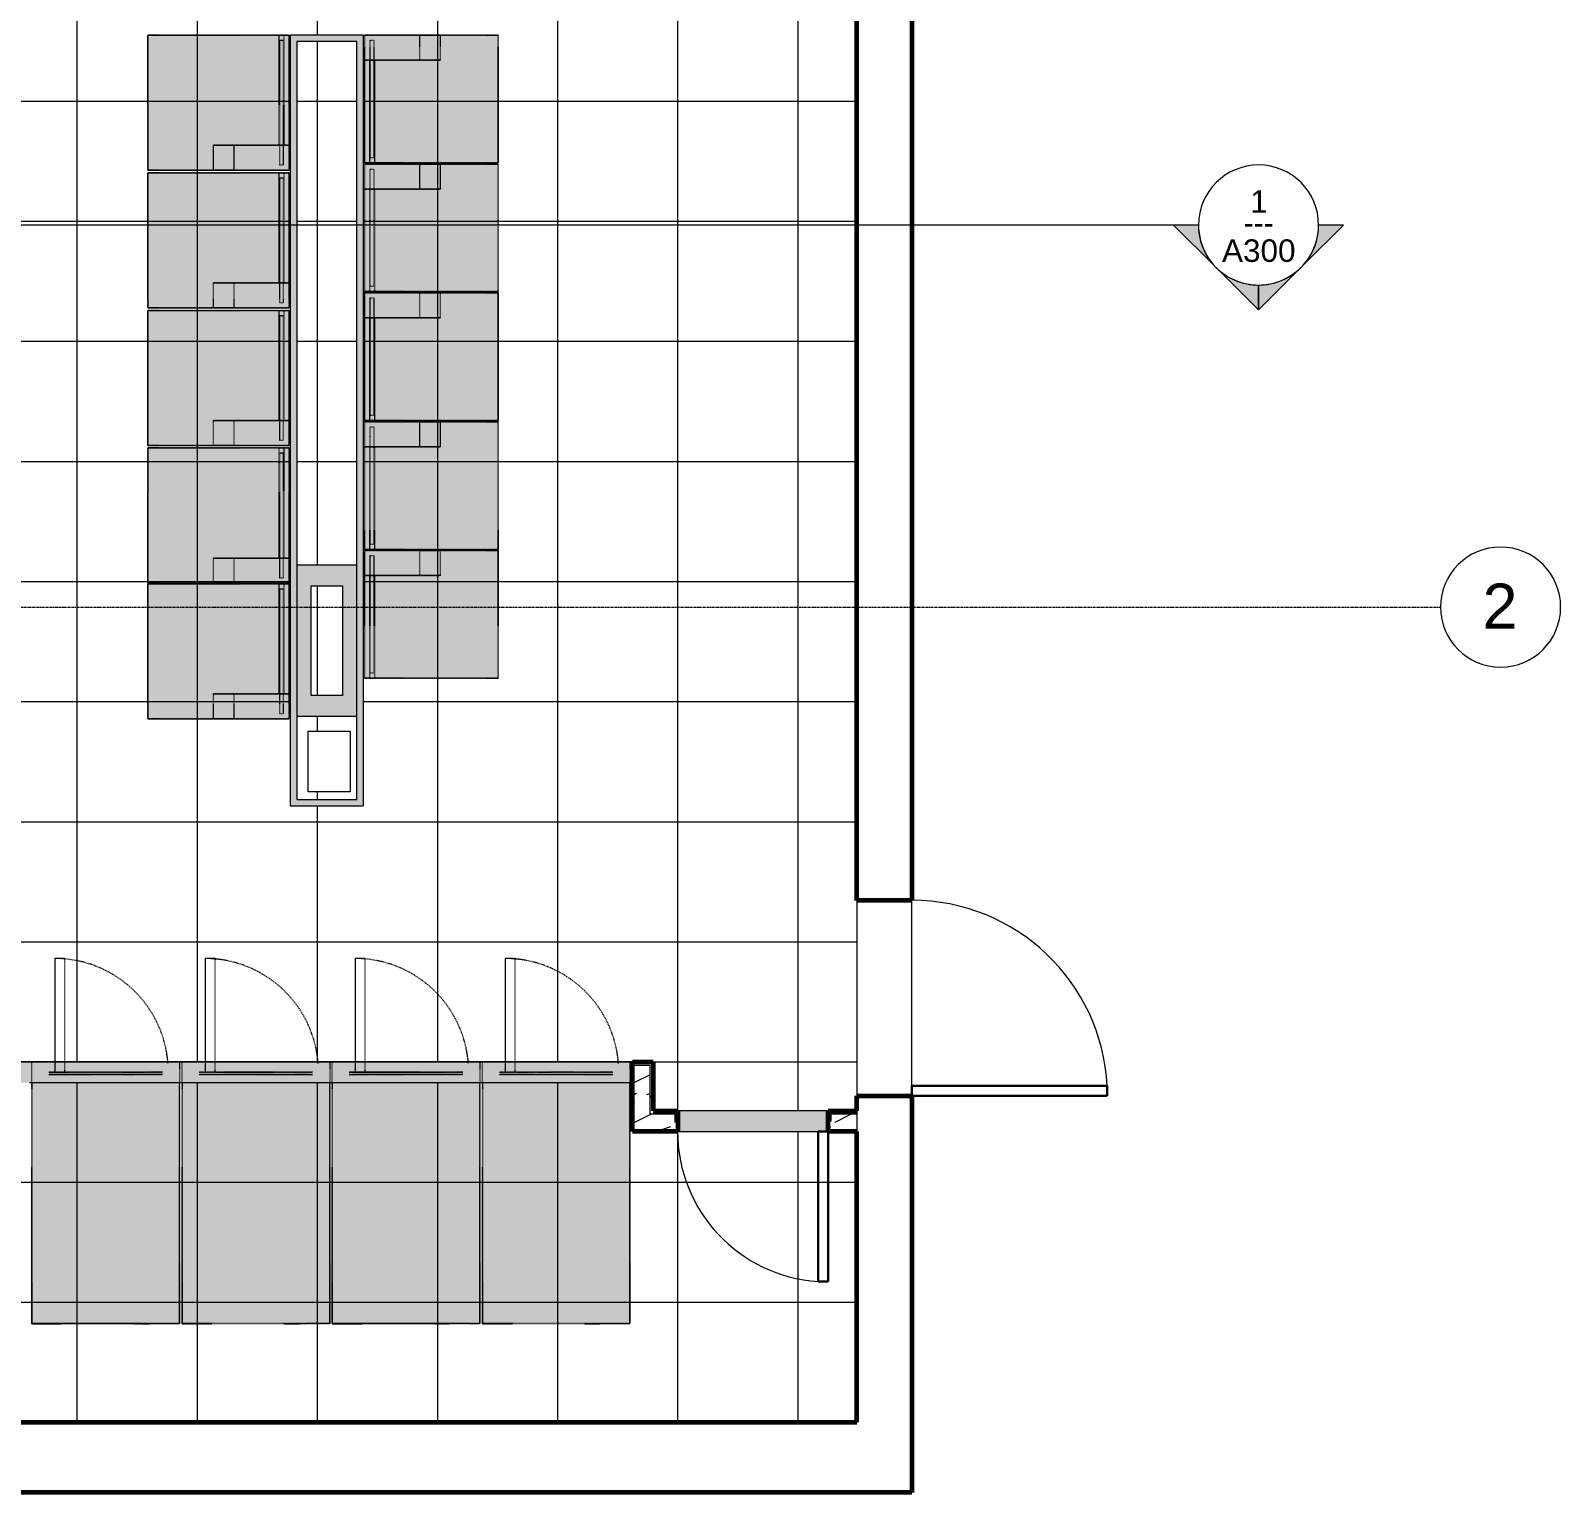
# Model space of a CAD drawing. Header units: inches. Extents: x 12491 to 13453, y 1814 to 2543.
# Drawn here: x 13146.5 to 13452.7, y 1943.5 to 2235.6 of the extents above; entities that cross this region are included whole.
import ezdxf

# ---------------------------------------------------------------- set-up
doc = ezdxf.new("R2010")
doc.units = ezdxf.units.IN
doc.header["$MEASUREMENT"] = 0
doc.linetypes.add('Dash 1_16_', pattern=[0.125, 0.0625, -0.0625])
doc.linetypes.add('Grid Line 1_2_', pattern=[0.875, 0.5, -0.125, 0.125, -0.125])
for name, color, linetype, lineweight in [('A-CLNG-PATT', 13, 'Continuous', 18), ('A-DOOR', 31, 'Continuous', 18), ('A-DOOR-1', 31, 'Continuous', 9), ('A-DOOR-2', 31, 'Continuous', 30), ('A-WALL', 113, 'Continuous', 18), ('A-WALL-1', 113, 'Continuous', 60), ('A-WALL-PATT-1', 111, 'Continuous', 9), ('G-ANNO-SYMB', 111, 'Continuous', 9), ('I-WALL', 2, 'Continuous', 18), ('I-WALL-1', 2, 'Continuous', 60), ('M-EQPM-1', 251, 'Dash 1_16_', 18), ('S-BEAM', 12, 'Continuous', 9), ('S-GRID-1', 1, 'Grid Line 1_2_', 9), ('S-GRID-IDEN', 1, 'Continuous', 9)]:
    doc.layers.add(name, color=color, linetype=linetype, lineweight=lineweight)
doc.layers.add('M-EQPM-2', color=8, linetype='Dash 1_16_', lineweight=18, transparency=1)
doc.layers.add('M-EQPM-3', color=10, linetype='Dash 1_16_', lineweight=18, transparency=1)
doc.styles.add('Arial', font='arial.ttf', dxfattribs={"height": 4.5})
doc.styles.add('Arial_1', font='arial.ttf', dxfattribs={"height": 9})
doc.styles.add('Century Gothic', font='ufonts.com_century-gothic.ttf', dxfattribs={"height": 4.5})
pattern_1 = [(216.87, (3.199, 7.997), (23.98977143, 15.99364286), [3.998, -35.986]), (206.565, (7.997, 5.598), (-7.9970807, -7.9966192), [8.941, -8.941]), (198.435, (7.997, 1.599), (-15.9938446, -7.99709826), [5.058, -20.23])]

# ---------------------------------------------------------------- blocks, each defined once
blk = doc.blocks.new('Single-Flush1 - Existing 39_ x 83_-865413-REFLECTED CEILING PLAN - 1ST FLOOR')
at = {"layer": 'A-DOOR-1'}
blk.add_arc((19.5, 5.5), 39.07, 92.9345, 180, dxfattribs=at)
at = {"layer": 'A-DOOR-2'}
for p, q in [((17.5, 5.5), (17.5, 44.52)), ((19.5, 44.52), (17.5, 44.52)), ((19.5, 5.5), (19.5, 44.52)), ((19.5, 5.5), (17.5, 5.5))]:
    blk.add_line(p, q, dxfattribs=at)
blk = doc.blocks.new('_Front Washer - MAT12-877467-REFLECTED CEILING PLAN - 1ST FLOOR')
at = {"layer": 'M-EQPM-3'}
for points in [[(-8.39, 24.75), (12.11, 24.75), (12.11, 11.55), (17.11, 11.55), (17.11, 26.75), (-8.39, 26.75)], [(-8.39, 0), (17.11, 0), (17.11, 26.75), (-8.39, 26.75), (-8.39, 17.74)]]:
    blk.add_hatch(color=256, dxfattribs=at).paths.add_polyline_path(points, flags=0)
at = {"layer": 'M-EQPM-1'}
for p, q in [((-8.39, 26.75), (17.11, 26.75)), ((-8.39, 24.75), (-8.39, 26.75)), ((-8.39, 25.66), (-8.39, 26.75)), ((-8.39, 26.75), (12.11, 26.75)), ((17.11, 26.75), (-8.39, 26.75)), ((-8.39, 26.75), (-8.39, 0)), ((-8.39, 0), (-8.39, 26.75)), ((-8.39, 26.75), (17.11, 26.75)), ((-8.39, 24.75), (-8.39, 25.66)), ((-8.39, 25.66), (12.11, 25.66)), ((12.11, 24.75), (-8.39, 24.75)), ((-7.39, 24.84), (-7.39, 25.56)), ((-7.39, 25.56), (16.11, 25.56)), ((16.11, 24.84), (-7.39, 24.84)), ((12.11, 15.69), (12.11, 26.75)), ((12.11, 26.75), (12.11, 25.66)), ((17.11, 26.75), (12.11, 26.75)), ((12.11, 25.66), (12.11, 24.75)), ((12.11, 24.75), (12.11, 11.55)), ((16.11, 25.56), (16.11, 24.84)), ((17.11, 26.75), (17.11, 15.69)), ((17.11, 11.55), (17.11, 26.75)), ((17.11, 0), (17.11, 26.75)), ((17.11, 26.75), (17.11, 0)), ((12.11, 11.55), (12.11, 15.69)), ((12.11, 15.69), (17.11, 15.69)), ((17.11, 15.69), (17.11, 11.55)), ((12.11, 11.55), (17.11, 11.55)), ((-8.39, 0), (17.11, 0)), ((17.11, 0), (-8.39, 0))]:
    blk.add_line(p, q, dxfattribs=at)
blk = doc.blocks.new('_Front Washer - MAT12-V3-REFLECTED CEILING PLAN - 1ST FLOOR')
at = {"layer": 'M-EQPM-3'}
for points in [[(-8.39, 24.75), (12.11, 24.75), (12.11, 11.55), (17.11, 11.55), (17.11, 26.75), (-8.39, 26.75)], [(-8.39, 0), (17.11, 0), (17.11, 26.75), (-8.39, 26.75), (-8.39, 17.74)]]:
    blk.add_hatch(color=256, dxfattribs=at).paths.add_polyline_path(points, flags=0)
at = {"layer": 'M-EQPM-1'}
for p, q in [((-8.39, 26.75), (17.11, 26.75)), ((-8.39, 24.75), (-8.39, 26.75)), ((-8.39, 25.66), (-8.39, 26.75)), ((-8.39, 26.75), (12.11, 26.75)), ((17.11, 26.75), (-8.39, 26.75)), ((-8.39, 26.75), (-8.39, 0)), ((-8.39, 0), (-8.39, 26.75)), ((-8.39, 26.75), (17.11, 26.75)), ((-8.39, 24.75), (-8.39, 25.66)), ((-8.39, 25.66), (12.11, 25.66)), ((12.11, 24.75), (-8.39, 24.75)), ((-7.39, 24.84), (-7.39, 25.56)), ((-7.39, 25.56), (14.12, 25.56)), ((16.11, 24.84), (-7.39, 24.84)), ((12.11, 15.69), (12.11, 26.75)), ((12.11, 26.75), (12.11, 25.66)), ((17.11, 26.75), (12.11, 26.75)), ((12.11, 25.66), (12.11, 24.75)), ((12.11, 24.75), (12.11, 11.55)), ((14.13, 25.56), (16.11, 25.56)), ((16.11, 25.56), (16.11, 24.84)), ((17.11, 26.75), (17.11, 15.69)), ((17.11, 11.55), (17.11, 26.75)), ((17.11, 0), (17.11, 26.75)), ((17.11, 26.75), (17.11, 0)), ((12.11, 11.55), (12.11, 15.69)), ((12.11, 15.69), (17.11, 15.69)), ((17.11, 15.69), (17.11, 11.55)), ((12.11, 11.55), (17.11, 11.55)), ((-8.39, 0), (17.11, 0)), ((17.11, 0), (-8.39, 0))]:
    blk.add_line(p, q, dxfattribs=at)
blk = doc.blocks.new('_Stacked Dryer - D3-880943-REFLECTED CEILING PLAN - 1ST FLOOR')
at = {"layer": 'M-EQPM-2'}
for points in [[(-4.39, 52.31), (-4.39, 52.25), (-1.39, 52.25), (-1.39, 52.31)], [(13.11, 52.31), (13.11, 52.25), (19.11, 52.25), (19.11, 52.31)]]:
    blk.add_hatch(color=256, dxfattribs=at).paths.add_polyline_path(points, flags=0)
at = {"layer": 'M-EQPM-3'}
for points in [[(-10.39, 52.25), (-10.39, 0), (19.11, 0), (19.11, 52.25)], [(-6.73, 2.5), (-6.98, 2.5), (-6.98, 2), (15.7, 2), (15.7, 2.5), (-6, 2.5)]]:
    blk.add_hatch(color=256, dxfattribs=at).paths.add_polyline_path(points, flags=0)
at = {"layer": 'M-EQPM-1'}
for p, q in [((-4.39, 52.25), (-10.39, 52.25)), ((-10.39, 52.25), (-10.39, 4.13)), ((-10.39, 0), (-10.39, 52.25)), ((-10.39, 52.25), (19.11, 52.25)), ((-1.39, 52.31), (-4.39, 52.31)), ((-4.39, 52.31), (-1.39, 52.31)), ((-4.39, 52.31), (-4.39, 52.25)), ((-4.39, 52.31), (-4.39, 52.25)), ((-1.39, 52.25), (-4.39, 52.25)), ((-4.39, 52.25), (-1.39, 52.25)), ((-1.39, 52.25), (-4.39, 52.25)), ((-1.39, 52.25), (-1.39, 52.31)), ((-1.39, 52.31), (-1.39, 52.25)), ((13.11, 52.25), (-1.39, 52.25)), ((19.11, 52.31), (13.11, 52.31)), ((13.11, 52.31), (19.11, 52.31)), ((13.11, 52.31), (13.11, 52.25)), ((13.11, 52.31), (13.11, 52.25)), ((19.11, 52.25), (13.11, 52.25)), ((13.11, 52.25), (19.11, 52.25)), ((19.11, 52.25), (13.11, 52.25)), ((19.11, 52.25), (19.11, 52.31)), ((19.11, 52.31), (19.11, 52.25)), ((19.11, 4.13), (19.11, 52.25)), ((19.11, 52.25), (19.11, 0)), ((19.11, 0), (-10.39, 0)), ((18.99, 0), (-10.26, 0)), ((-7.26, 0), (15.99, 0)), ((-6.73, 2.5), (-6.98, 2.5)), ((-6.98, 2.5), (-1.31, 2.5)), ((7.86, 2), (-6.98, 2)), ((-6.98, 2), (-6.73, 2)), ((15.7, 2.5), (-6.73, 2.5)), ((-6.73, 2), (0.86, 2)), ((-4.94, 0), (-3.63, 0)), ((13.67, 0), (-4.94, 0)), ((9.41, 0), (-4.94, 0)), ((-3.63, 0), (5.42, 0)), ((-1.31, 2.5), (15.7, 2.5)), ((0.86, 2), (15.7, 2)), ((5.42, 0), (7.5, 0)), ((7.5, 0), (9.41, 0)), ((10.03, 2), (7.86, 2)), ((9.41, 0), (13.24, 0)), ((13.67, 0), (9.41, 0)), ((11.95, 2), (10.03, 2)), ((15.45, 2), (11.95, 2)), ((12.52, 2), (12.52, -20.68)), ((13.24, 0), (13.67, 0)), ((14.52, -20.68), (14.52, 2)), ((15.7, 2), (15.45, 2)), ((-10.39, 0), (19.11, 0)), ((-10.26, 0), (-7.26, 0)), ((-4.94, 0), (13.67, 0)), ((13.66, 0), (-4.94, 0)), ((-4.94, 0), (13.66, 0)), ((15.99, 0), (18.99, 0)), ((12.52, -20.68), (14.52, -20.68))]:
    blk.add_line(p, q, dxfattribs=at)
blk.add_arc((14.52, 2), 22.68, 184.3791, 270, dxfattribs=at)
blk = doc.blocks.new('_Stacked Dryer - D3-V4-REFLECTED CEILING PLAN - 1ST FLOOR')
at = {"layer": 'M-EQPM-2'}
for points in [[(-4.39, 52.31), (-4.39, 52.25), (-1.39, 52.25), (-1.39, 52.31)], [(13.11, 52.31), (13.11, 52.25), (19.11, 52.25), (19.11, 52.31)]]:
    blk.add_hatch(color=256, dxfattribs=at).paths.add_polyline_path(points, flags=0)
at = {"layer": 'M-EQPM-3'}
for points in [[(-10.39, 52.25), (-10.39, 0), (19.11, 0), (19.11, 52.25), (3.67, 52.25)], [(-6.98, 2.5), (-6.98, 2), (15.7, 2), (15.7, 2.5), (-6.73, 2.5)]]:
    blk.add_hatch(color=256, dxfattribs=at).paths.add_polyline_path(points, flags=0)
at = {"layer": 'M-EQPM-1'}
for p, q in [((-4.39, 52.25), (-10.39, 52.25)), ((-10.39, 52.25), (-10.39, 4.13)), ((-10.39, 0), (-10.39, 52.25)), ((-10.39, 52.25), (19.11, 52.25)), ((-1.39, 52.31), (-4.39, 52.31)), ((-4.39, 52.31), (-1.39, 52.31)), ((-4.39, 52.31), (-4.39, 52.25)), ((-4.39, 52.31), (-4.39, 52.25)), ((-1.39, 52.25), (-4.39, 52.25)), ((-4.39, 52.25), (-1.39, 52.25)), ((-1.39, 52.25), (-4.39, 52.25)), ((-1.39, 52.25), (-1.39, 52.31)), ((-1.39, 52.31), (-1.39, 52.25)), ((13.11, 52.25), (-1.39, 52.25)), ((19.11, 52.31), (13.11, 52.31)), ((13.11, 52.31), (19.11, 52.31)), ((13.11, 52.31), (13.11, 52.25)), ((13.11, 52.31), (13.11, 52.25)), ((19.11, 52.25), (13.11, 52.25)), ((13.11, 52.25), (19.11, 52.25)), ((19.11, 52.25), (13.11, 52.25)), ((19.11, 52.25), (19.11, 52.31)), ((19.11, 52.31), (19.11, 52.25)), ((19.11, 4.13), (19.11, 52.25)), ((19.11, 52.25), (19.11, 0)), ((19.11, 0), (-10.39, 0)), ((18.99, 0), (-10.26, 0)), ((-7.26, 0), (15.99, 0)), ((10.03, 2.5), (-6.98, 2.5)), ((-6.98, 2.5), (15.7, 2.5)), ((-3.23, 2), (-6.98, 2)), ((-6.98, 2), (-6, 2)), ((-6, 2), (5.55, 2)), ((-4.94, 0), (7.5, 0)), ((13.67, 0), (-4.94, 0)), ((0.86, 2), (-3.23, 2)), ((3.17, 2), (0.86, 2)), ((15.7, 2), (3.17, 2)), ((5.55, 2), (15.7, 2)), ((7.5, 0), (11.05, 0)), ((12.34, 0), (9.39, 0)), ((11.95, 2.5), (10.03, 2.5)), ((11.05, 0), (13.67, 0)), ((15.7, 2.5), (11.95, 2.5)), ((13.66, 0), (12.34, 0)), ((12.52, 2), (12.52, -20.68)), ((14.52, -20.68), (14.52, 2)), ((-10.39, 0), (19.11, 0)), ((-10.26, 0), (-7.26, 0)), ((-4.52, 0), (-4.94, 0)), ((-4.94, 0), (13.67, 0)), ((9.39, 0), (-4.94, 0)), ((-4.94, 0), (13.66, 0)), ((-2.33, 0), (-4.52, 0)), ((12.35, 0), (-2.33, 0)), ((13.67, 0), (12.35, 0)), ((15.99, 0), (18.99, 0)), ((12.52, -20.68), (14.52, -20.68))]:
    blk.add_line(p, q, dxfattribs=at)
blk.add_arc((14.52, 2), 22.68, 184.3791, 270, dxfattribs=at)
blk = doc.blocks.new('_Stacked Dryer - D3-V5-REFLECTED CEILING PLAN - 1ST FLOOR')
at = {"layer": 'M-EQPM-2'}
for points in [[(-4.39, 52.31), (-4.39, 52.25), (-1.39, 52.25), (-1.39, 52.31)], [(13.11, 52.31), (13.11, 52.25), (19.11, 52.25), (19.11, 52.31)]]:
    blk.add_hatch(color=256, dxfattribs=at).paths.add_polyline_path(points, flags=0)
at = {"layer": 'M-EQPM-3'}
for points in [[(-10.39, 52.25), (-10.39, 0), (19.11, 0), (19.11, 52.25)], [(-6.98, 2.5), (-6.98, 2), (15.7, 2), (15.7, 2.5), (-6.73, 2.5)]]:
    blk.add_hatch(color=256, dxfattribs=at).paths.add_polyline_path(points, flags=0)
at = {"layer": 'M-EQPM-1'}
for p, q in [((-4.39, 52.25), (-10.39, 52.25)), ((-10.39, 52.25), (-10.39, 4.13)), ((-10.39, 0), (-10.39, 52.25)), ((-10.39, 52.25), (19.11, 52.25)), ((-1.39, 52.31), (-4.39, 52.31)), ((-4.39, 52.31), (-1.39, 52.31)), ((-4.39, 52.31), (-4.39, 52.25)), ((-4.39, 52.31), (-4.39, 52.25)), ((-1.39, 52.25), (-4.39, 52.25)), ((-4.39, 52.25), (-1.39, 52.25)), ((-1.39, 52.25), (-4.39, 52.25)), ((-1.39, 52.25), (-1.39, 52.31)), ((-1.39, 52.31), (-1.39, 52.25)), ((13.11, 52.25), (-1.39, 52.25)), ((19.11, 52.31), (13.11, 52.31)), ((13.11, 52.31), (19.11, 52.31)), ((13.11, 52.31), (13.11, 52.25)), ((13.11, 52.31), (13.11, 52.25)), ((19.11, 52.25), (13.11, 52.25)), ((13.11, 52.25), (19.11, 52.25)), ((19.11, 52.25), (13.11, 52.25)), ((19.11, 52.25), (19.11, 52.31)), ((19.11, 52.31), (19.11, 52.25)), ((19.11, 4.13), (19.11, 52.25)), ((19.11, 52.25), (19.11, 0)), ((19.11, 0), (-10.39, 0)), ((18.99, 0), (-10.26, 0)), ((-7.26, 0), (15.99, 0)), ((-1.31, 2.5), (-6.98, 2.5)), ((-6.98, 2.5), (-6, 2.5)), ((0.86, 2), (-6.98, 2)), ((-6.98, 2), (0.86, 2)), ((-6, 2.5), (-3.23, 2.5)), ((13.67, 0), (-4.94, 0)), ((9.41, 0), (-4.94, 0)), ((-3.23, 2.5), (0.86, 2.5)), ((15.7, 2.5), (-1.31, 2.5)), ((0.86, 2.5), (15.7, 2.5)), ((11.95, 2), (0.86, 2)), ((0.86, 2), (15.7, 2)), ((11.05, 0), (9.41, 0)), ((15.7, 2), (11.95, 2)), ((12.35, 0), (13.67, 0)), ((12.52, 2), (12.52, -20.68)), ((14.52, -20.68), (14.52, 2)), ((-10.39, 0), (19.11, 0)), ((-10.26, 0), (-7.26, 0)), ((-4.94, 0), (12.35, 0)), ((-4.94, 0), (13.67, 0)), ((13.66, 0), (-4.94, 0)), ((-4.94, 0), (13.66, 0)), ((13.67, 0), (11.05, 0)), ((15.99, 0), (18.99, 0)), ((12.52, -20.68), (14.52, -20.68))]:
    blk.add_line(p, q, dxfattribs=at)
blk.add_arc((14.52, 2), 22.68, 184.3791, 270, dxfattribs=at)
blk = doc.blocks.new('_Stacked Dryer - D3-V6-REFLECTED CEILING PLAN - 1ST FLOOR')
at = {"layer": 'M-EQPM-2'}
for points in [[(-4.39, 52.31), (-4.39, 52.25), (-1.39, 52.25), (-1.39, 52.31), (-3.78, 52.31)], [(13.11, 52.31), (13.11, 52.25), (19.11, 52.25), (19.11, 52.31)]]:
    blk.add_hatch(color=256, dxfattribs=at).paths.add_polyline_path(points, flags=0)
at = {"layer": 'M-EQPM-3'}
for points in [[(-10.39, 52.25), (-10.39, 0), (19.11, 0), (19.11, 52.25), (-3.78, 52.25)], [(-6.73, 2.5), (-6.98, 2.5), (-6.98, 2), (15.7, 2), (15.7, 2.5), (-6, 2.5)]]:
    blk.add_hatch(color=256, dxfattribs=at).paths.add_polyline_path(points, flags=0)
at = {"layer": 'M-EQPM-1'}
for p, q in [((-4.39, 52.25), (-10.39, 52.25)), ((-10.39, 52.25), (-10.39, 4.13)), ((-10.39, 0), (-10.39, 52.25)), ((-10.39, 52.25), (19.11, 52.25)), ((-1.39, 52.31), (-4.39, 52.31)), ((-4.39, 52.31), (-1.39, 52.31)), ((-4.39, 52.31), (-4.39, 52.25)), ((-4.39, 52.31), (-4.39, 52.25)), ((-1.39, 52.25), (-4.39, 52.25)), ((-4.39, 52.25), (-1.39, 52.25)), ((-1.39, 52.25), (-4.39, 52.25)), ((-1.39, 52.25), (-1.39, 52.31)), ((-1.39, 52.31), (-1.39, 52.25)), ((13.11, 52.25), (-1.39, 52.25)), ((19.11, 52.31), (13.11, 52.31)), ((13.11, 52.31), (19.11, 52.31)), ((13.11, 52.31), (13.11, 52.25)), ((13.11, 52.31), (13.11, 52.25)), ((19.11, 52.25), (13.11, 52.25)), ((13.11, 52.25), (19.11, 52.25)), ((19.11, 52.25), (13.11, 52.25)), ((19.11, 52.25), (19.11, 52.31)), ((19.11, 52.31), (19.11, 52.25)), ((19.11, 4.13), (19.11, 52.25)), ((19.11, 52.25), (19.11, 0)), ((19.11, 0), (-10.39, 0)), ((18.99, 0), (-10.26, 0)), ((-7.26, 0), (15.99, 0)), ((-1.31, 2.5), (-6.98, 2.5)), ((-6.98, 2.5), (5.55, 2.5)), ((-3.23, 2), (-6.98, 2)), ((-6.98, 2), (-4.81, 2)), ((13.67, 0), (-4.94, 0)), ((-4.81, 2), (15.7, 2)), ((0.86, 2), (-3.23, 2)), ((0.86, 2.5), (-1.31, 2.5)), ((15.7, 2.5), (0.86, 2.5)), ((11.95, 2), (0.86, 2)), ((1.22, 0), (3.3, 0)), ((3.3, 0), (5.42, 0)), ((5.42, 0), (7.5, 0)), ((5.55, 2.5), (15.7, 2.5)), ((7.5, 0), (9.41, 0)), ((15.7, 2), (11.95, 2)), ((12.35, 0), (13.24, 0)), ((12.52, 2), (12.52, -20.68)), ((13.24, 0), (13.67, 0)), ((14.52, -20.68), (14.52, 2)), ((-10.39, 0), (19.11, 0)), ((-10.26, 0), (-7.26, 0)), ((-4.94, 0), (-2.33, 0)), ((13.67, 0), (-4.94, 0)), ((-4.94, 0), (13.67, 0)), ((5.42, 0), (-4.94, 0)), ((-4.94, 0), (13.66, 0)), ((-2.33, 0), (-0.69, 0)), ((-0.69, 0), (1.22, 0)), ((9.39, 0), (5.42, 0)), ((13.66, 0), (9.39, 0)), ((9.41, 0), (12.35, 0)), ((15.99, 0), (18.99, 0)), ((12.52, -20.68), (14.52, -20.68))]:
    blk.add_line(p, q, dxfattribs=at)
blk.add_arc((14.52, 2), 22.68, 184.3791, 270, dxfattribs=at)
blk = doc.blocks.new('_Front Washer - MAH20-877465-REFLECTED CEILING PLAN - 1ST FLOOR')
at = {"layer": 'M-EQPM-3'}
for points in [[(17.86, 28.25), (-9.14, 28.25), (-9.14, 26.25), (12.86, 26.25), (12.86, 13.05), (17.86, 13.05), (17.86, 25.99)], [(17.86, 28.25), (-9.14, 28.25), (-9.14, 0), (17.86, 0), (17.86, 25.99)]]:
    blk.add_hatch(color=256, dxfattribs=at).paths.add_polyline_path(points, flags=0)
at = {"layer": 'M-EQPM-1'}
for p, q in [((-9.14, 28.25), (17.86, 28.25)), ((-9.14, 26.25), (-9.14, 28.25)), ((-9.14, 27.16), (-9.14, 28.25)), ((-9.14, 28.25), (12.86, 28.25)), ((17.86, 28.25), (-9.14, 28.25)), ((-9.14, 28.25), (-9.14, 0)), ((-9.14, 0), (-9.14, 28.25)), ((-9.14, 28.25), (17.86, 28.25)), ((12.86, 17.19), (12.86, 28.25)), ((12.86, 28.25), (12.86, 27.16)), ((17.86, 28.25), (12.86, 28.25)), ((17.86, 28.25), (17.86, 17.19)), ((17.86, 13.05), (17.86, 28.25)), ((17.86, 0), (17.86, 28.25)), ((17.86, 28.25), (17.86, 0)), ((-9.14, 26.25), (-9.14, 27.16)), ((-9.14, 27.16), (12.86, 27.16)), ((12.86, 26.25), (-9.14, 26.25)), ((-8.14, 26.37), (-8.14, 27.03)), ((-8.14, 27.03), (16.86, 27.03)), ((16.86, 26.37), (-8.14, 26.37)), ((12.86, 27.16), (12.86, 26.25)), ((12.86, 26.25), (12.86, 13.05)), ((16.86, 27.03), (16.86, 26.37)), ((12.86, 13.05), (12.86, 17.19)), ((12.86, 17.19), (17.86, 17.19)), ((17.86, 17.19), (17.86, 13.05)), ((12.86, 13.05), (17.86, 13.05)), ((-9.14, 0), (17.86, 0)), ((17.86, 0), (-9.14, 0))]:
    blk.add_line(p, q, dxfattribs=at)
blk = doc.blocks.new('_Front Washer - MAH21-907727-REFLECTED CEILING PLAN - 1ST FLOOR')
at = {"layer": 'M-EQPM-3'}
for points in [[(12.86, 13.05), (17.86, 13.05), (17.86, 28.25), (-9.14, 28.25), (-9.14, 26.25), (12.86, 26.25), (12.86, 14.79)], [(17.86, 0), (17.86, 28.25), (-9.14, 28.25), (-9.14, 0), (11.9, 0)]]:
    blk.add_hatch(color=256, dxfattribs=at).paths.add_polyline_path(points, flags=0)
at = {"layer": 'M-EQPM-1'}
for p, q in [((-9.14, 28.25), (17.86, 28.25)), ((-9.14, 26.25), (-9.14, 28.25)), ((-9.14, 27.16), (-9.14, 28.25)), ((-9.14, 28.25), (12.86, 28.25)), ((17.86, 28.25), (-9.14, 28.25)), ((-9.14, 28.25), (-9.14, 0)), ((-9.14, 0), (-9.14, 28.25)), ((-9.14, 28.25), (17.86, 28.25)), ((12.86, 17.19), (12.86, 28.25)), ((12.86, 28.25), (12.86, 27.16)), ((17.86, 28.25), (12.86, 28.25)), ((17.86, 28.25), (17.86, 17.19)), ((17.86, 13.05), (17.86, 28.25)), ((17.86, 0), (17.86, 28.25)), ((17.86, 28.25), (17.86, 0)), ((-9.14, 26.25), (-9.14, 27.16)), ((-9.14, 27.16), (12.86, 27.16)), ((12.86, 26.25), (-9.14, 26.25)), ((-8.14, 26.37), (-8.14, 27.03)), ((-8.14, 27.03), (16.86, 27.03)), ((16.86, 26.37), (-8.14, 26.37)), ((12.86, 27.16), (12.86, 26.25)), ((12.86, 26.25), (12.86, 13.05)), ((16.86, 27.03), (16.86, 26.37)), ((12.86, 13.05), (12.86, 17.19)), ((12.86, 17.19), (17.86, 17.19)), ((17.86, 17.19), (17.86, 13.05)), ((12.86, 13.05), (17.86, 13.05)), ((-9.14, 0), (17.86, 0)), ((17.86, 0), (-9.14, 0))]:
    blk.add_line(p, q, dxfattribs=at)
blk = doc.blocks.new('Plumbing Bulkhead - EX_ BULKHEAD 3-944439-REFLECTED CEILING PLAN - 1ST FLOOR')
at = {"layer": 'S-BEAM'}
h = blk.add_hatch(color=256, dxfattribs=at)
h.paths.add_polyline_path([(0, 13.73), (0, 0), (154, 0), (154, 14.5), (0, 14.5)], flags=0)
h.paths.add_polyline_path([(1.25, 13.25), (152.75, 13.25), (152.75, 1.25), (1.25, 1.25), (1.25, 10.44)], flags=0)
for p, q in [((0, 14.5), (0, 0)), ((0, 14.5), (154, 14.5)), ((152.75, 13.25), (1.25, 13.25)), ((1.25, 13.25), (1.25, 1.25)), ((152.75, 1.25), (152.75, 13.25)), ((154, 0), (154, 14.5)), ((2.77, 2.62), (2.77, 11)), ((2.77, 11), (14.92, 11)), ((14.92, 11), (14.92, 2.62)), ((1.25, 1.25), (152.75, 1.25)), ((14.92, 2.62), (2.77, 2.62)), ((154, 0), (0, 0))]:
    blk.add_line(p, q, dxfattribs=at)
blk = doc.blocks.new('Single-Flush - DRYER DOOR-954818-REFLECTED CEILING PLAN - 1ST FLOOR')
at = {"layer": 'A-DOOR-1'}
blk.add_arc((15, -2.0625), 30.0666, 180, 266.185925, dxfattribs=at)
at = {"layer": 'A-DOOR-2'}
for p, q in [((13, -2.0625), (13, -32.0625)), ((15, -2.0625), (13, -2.0625)), ((15, -2.0625), (15, -32.0625)), ((15, -32.0625), (13, -32.0625))]:
    blk.add_line(p, q, dxfattribs=at)
blk = doc.blocks.new('Grid - Grid Head - Circle-50561-REFLECTED CEILING PLAN - 1ST FLOOR')
at = {"layer": 'S-GRID-IDEN'}
for start, end in [(360, 180), (180, 360)]:
    blk.add_arc((0, 0), 0.25, start, end, dxfattribs=at)
blk = doc.blocks.new('Section - Section Head - Filled-22785-REFLECTED CEILING PLAN - 1ST FLOOR')
at = {"layer": 'G-ANNO-SYMB'}
h = blk.add_hatch(color=256, dxfattribs=at)
edge = h.paths.add_edge_path(flags=0)
edge.add_line((-0.4268, 0.1768), (-0.25, 0.3536))
edge.add_line((-0.25, 0.3536), (-0.25, 0.25))
edge.add_arc((-0.25, 0), 0.25, 90, 135)
h = blk.add_hatch(color=256, dxfattribs=at)
edge = h.paths.add_edge_path(flags=0)
edge.add_arc((-0.25, 0), 0.25, 45, 90)
edge.add_line((-0.25, 0.25), (-0.25, 0.3536))
edge.add_line((-0.25, 0.3536), (-0.0732, 0.1768))
h = blk.add_hatch(color=256, dxfattribs=at)
edge = h.paths.add_edge_path(flags=0)
edge.add_arc((-0.25, 0), 0.2503, 137.9216, 180)
edge.add_line((-0.5003, 0), (-0.6036, 0))
edge.add_line((-0.6036, 0), (-0.4358, 0.1678))
h = blk.add_hatch(color=256, dxfattribs=at)
edge = h.paths.add_edge_path(flags=0)
edge.add_line((-0.0642, 0.1678), (0.1036, 0))
edge.add_line((0.1036, 0), (0.0003, 0))
edge.add_arc((-0.25, 0), 0.2503, 0, 42.0784)
for p, q in [((-0.25, 0.3536), (-0.4268, 0.1768)), ((-0.25, 0.25), (-0.25, 0.3536)), ((-0.0732, 0.1768), (-0.25, 0.3536)), ((-0.25, 0.3536), (-0.25, 0.25)), ((-0.4358, 0.1678), (-0.6036, 0)), ((0.1036, 0), (-0.0642, 0.1678)), ((-0.6036, 0), (-0.5003, 0)), ((0.0003, 0), (0.1036, 0))]:
    blk.add_line(p, q, dxfattribs=at)
for centre, radius, start, end in [((-0.2503, 0), 0.25, 360, 180), ((-0.25, 0), 0.25, 90, 135), ((-0.25, 0), 0.25, 45, 90), ((-0.25, 0), 0.2503, 137.9216, 180), ((-0.25, 0), 0.2503, 0, 42.0784), ((-0.2503, 0), 0.25, 180, 360)]:
    blk.add_arc(centre, radius, start, end, dxfattribs=at)

msp = doc.modelspace()

# ---------------------------------------------------------------- hatches: boundary and pattern name
at = {"layer": 'A-CLNG-PATT'}
h = msp.add_hatch(dxfattribs=at)
h.set_pattern_fill('FP_4', color=256, style=0, pattern_type=2)
h.set_pattern_definition([(0, (12963.812, 2149.463), (0, -24), []), (270, (12963.812, 2149.463), (-24, -1e-15), [])])
h.paths.add_polyline_path([(12680.82, 1957.46), (12827.13, 1957.46), (12827.13, 2029.46), (13270.88, 2029.46), (13270.88, 2019.71), (13311.56, 2019.71), (13311.56, 2276.46), (12959.09, 2276.46), (12959.09, 2276.34), (12946.2, 2276.34), (12946.2, 2274.74), (12633.82, 2274.74), (12633.82, 2228.09), (12616.06, 2228.09), (12616.06, 2148.24), (12633.82, 2148.24), (12633.82, 2107.27), (12616.06, 2107.27), (12616.06, 1957.46), (12667.26, 1957.46)], flags=0)
h.paths.add_polyline_path([(12831.25, 1957.46), (13311.56, 1957.46), (13311.56, 2015.59), (13266.75, 2015.59), (13266.75, 2025.34), (12831.25, 2025.34), (12831.25, 1959.84)], flags=0)
h.paths.add_polyline_path([(13205.77, 2080.66), (13198.43, 2080.66), (13198.43, 2234.66), (13212.93, 2234.66), (13212.93, 2080.66), (13209.06, 2080.66)], flags=0)
h.paths.add_polyline_path([(13199.68, 2081.91), (13211.68, 2081.91), (13211.68, 2098.56), (13199.68, 2098.56), (13199.68, 2083.8)], flags=0)
h.paths.add_polyline_path([(13205.77, 2083.43), (13201.93, 2083.43), (13201.93, 2095.58), (13210.31, 2095.58), (13210.31, 2083.43), (13209.06, 2083.43)], flags=0)
h.paths.add_polyline_path([(13202.56, 2102.69), (13208.81, 2102.69), (13208.81, 2124.61), (13202.56, 2124.61), (13202.56, 2107.34)], flags=0)
h.paths.add_polyline_path([(12959.06, 2118.41), (12958.62, 2118.41), (12957.8, 2118.81), (12957.26, 2119.49), (12957.06, 2120.36), (12957.28, 2121.26), (12957.82, 2121.93), (12958.62, 2122.31), (12959.51, 2122.31), (12960.32, 2121.91), (12960.86, 2121.23), (12961.06, 2120.36), (12960.84, 2119.47), (12960.31, 2118.8), (12959.51, 2118.41), (12959.43, 2118.41)], flags=0)
h.paths.add_polyline_path([(12782.12, 2118.41), (12781.3, 2118.81), (12780.76, 2119.49), (12780.56, 2120.36), (12780.78, 2121.26), (12781.17, 2121.74), (12758.75, 2121.74), (12758.75, 2122.36), (12681.31, 2122.36), (12681.31, 2152.36), (12758.75, 2152.36), (12758.75, 2152.99), (12789.87, 2152.99), (12789.87, 2152.36), (12819.31, 2152.36), (12819.31, 2122.36), (12789.87, 2122.36), (12789.87, 2121.74), (12783.96, 2121.74), (12784.36, 2121.23), (12784.56, 2120.36), (12784.34, 2119.47), (12783.81, 2118.8), (12783.01, 2118.41), (12782.56, 2118.41)], flags=0)
h.paths.add_polyline_path([(13135.76, 2118.41), (13134.87, 2118.41), (13134.05, 2118.81), (13133.51, 2119.49), (13133.31, 2120.36), (13133.53, 2121.26), (13134.07, 2121.93), (13134.87, 2122.31), (13135.76, 2122.31), (13136.57, 2121.91), (13137.11, 2121.23), (13137.31, 2120.36), (13137.09, 2119.47), (13136.56, 2118.8), (13136.09, 2118.57)], flags=0)
h.paths.add_polyline_path([(12782.56, 2118.57), (12783.46, 2118.81), (12784.12, 2119.49), (12784.35, 2120.36), (12784.11, 2121.26), (12783.63, 2121.74), (12781.49, 2121.74), (12781.01, 2121.23), (12780.77, 2120.36), (12781.01, 2119.47), (12781.67, 2118.81), (12782.12, 2118.69)], flags=0)
h.paths.add_polyline_path([(12959.06, 2118.57), (12959.96, 2118.81), (12960.62, 2119.49), (12960.85, 2120.36), (12960.61, 2121.26), (12959.96, 2121.91), (12959.06, 2122.15), (12958.17, 2121.91), (12957.51, 2121.23), (12957.27, 2120.36), (12957.51, 2119.47), (12958.17, 2118.81), (12958.62, 2118.69)], flags=0)
h.paths.add_polyline_path([(13135.31, 2118.57), (13136.21, 2118.81), (13136.87, 2119.49), (13137.1, 2120.36), (13136.86, 2121.26), (13136.21, 2121.91), (13135.31, 2122.15), (13134.42, 2121.91), (13133.76, 2121.23), (13133.52, 2120.36), (13133.76, 2119.47), (13134.42, 2118.81), (13134.87, 2118.69)], flags=0)
h.paths.add_polyline_path([(12742.65, 2123.61), (12758.75, 2123.61), (12758.75, 2151.11), (12682.56, 2151.11), (12682.56, 2123.61), (12739.37, 2123.61)], flags=0)
h.paths.add_polyline_path([(12818.06, 2123.61), (12818.06, 2151.11), (12789.87, 2151.11), (12789.87, 2123.61), (12814.91, 2123.61)], flags=0)
h.paths.add_polyline_path([(12772.21, 2125.86), (12785.75, 2125.86), (12785.75, 2148.86), (12762.87, 2148.86), (12762.87, 2125.86), (12768.93, 2125.86)], flags=0)
h.paths.add_polyline_path([(12808.34, 2125.86), (12804.39, 2125.86), (12804.39, 2149.74), (12816.54, 2149.74), (12816.54, 2125.86), (12811.63, 2125.86)], flags=0)
h.paths.add_polyline_path([(13199.68, 2128.73), (13211.68, 2128.73), (13211.68, 2233.41), (13199.68, 2233.41), (13199.68, 2130.88)], flags=0)
h.paths.add_polyline_path([(13077.56, 2134.46), (13028.56, 2134.46), (13028.56, 2187.2), (12908.27, 2187.2), (12908.27, 2201.7), (13028.56, 2201.7), (13028.56, 2207.46), (13077.56, 2207.46), (13077.56, 2201.7), (13081.27, 2201.7), (13081.27, 2187.2), (13077.56, 2187.2), (13077.56, 2154.42)], flags=0)
h.paths.add_polyline_path([(12926.59, 2188.45), (12960.27, 2188.45), (12960.27, 2200.45), (12909.52, 2200.45), (12909.52, 2188.45), (12920.02, 2188.45)], flags=0)
h.paths.add_polyline_path([(13077.56, 2188.45), (13080.02, 2188.45), (13080.02, 2200.45), (13077.56, 2200.45), (13077.56, 2199.08), (13078.49, 2199.08), (13078.49, 2190.7), (13077.56, 2190.7)], flags=0)
h.paths.add_polyline_path([(13011.98, 2191.33), (13024.44, 2191.33), (13024.44, 2197.08), (12964.39, 2197.08), (12964.39, 2191.33), (13005.42, 2191.33)], flags=0)
at = {"layer": 'A-WALL-PATT-1'}
h = msp.add_hatch(dxfattribs=at)
h.set_pattern_fill('FP_8', color=256, style=0, pattern_type=2)
h.set_pattern_definition([(0, (0, 0), (15.36, 3.84), [0.634, -10.886, 0.634, -10.886, -61.44]), (0, (0, 0), (15.36, 3.84), [-23.04, 0.634, -22.406, 0.634, -10.886, -26.88]), (0, (0, 0), (15.36, 3.84), [-57.6, 0.634, -7.046, 0.634, -18.566]), (120, (5.76, 1.92), (-11.0055376, 11.3821502), [0.634, -10.886, 0.634, -10.886, -61.44]), (120, (5.76, 1.92), (-11.0055376, 11.3821502), [-23.04, 0.634, -22.406, 0.634, -10.886, -26.88]), (120, (5.76, 1.92), (-11.0055376, 11.3821502), [-57.6, 0.634, -7.046, 0.634, -18.566]), (240, (7.68, 9.6), (-4.3544624, -15.2221502), [0.634, -10.886, 0.634, -10.886, -61.44]), (240, (7.68, 9.6), (-4.3544624, -15.2221502), [-23.04, 0.634, -22.406, 0.634, -10.886, -26.88]), (240, (7.68, 9.6), (-4.3544624, -15.2221502), [-57.6, 0.634, -7.046, 0.634, -18.566])])
h.paths.add_polyline_path([(13270.25, 2019.71), (13270.88, 2019.71), (13270.88, 2029.46), (13266.75, 2029.46), (13266.75, 2028.84), (13270.25, 2028.84)], flags=0)
h = msp.add_hatch(dxfattribs=at)
h.set_pattern_fill('FP_7', color=256, style=0, pattern_type=2)
h.set_pattern_definition(pattern_1)
h.paths.add_polyline_path([(13270.25, 2019.09), (13270.25, 2028.84), (13266.75, 2028.84), (13266.75, 2019.09)], flags=0)
h = msp.add_hatch(dxfattribs=at)
h.set_pattern_fill('FP_7', color=256, style=0, pattern_type=2)
h.set_pattern_definition(pattern_1)
h.paths.add_polyline_path([(13305.82, 2015.59), (13311.56, 2015.59), (13311.56, 2019.09), (13306.44, 2019.09), (13306.44, 2017.65), (13305.82, 2017.65)], flags=0)
h.paths.add_polyline_path([(13266.75, 2015.59), (13275.82, 2015.59), (13275.82, 2017.65), (13275.19, 2017.65), (13275.19, 2019.09), (13266.75, 2019.09), (13266.75, 2017.65)], flags=0)
at = {"layer": 'I-WALL'}
for points in [[(13199.68, 2098.56), (13202.56, 2098.56), (13202.56, 2128.73), (13199.68, 2128.73), (13199.68, 2099.81)], [(13202.56, 2124.61), (13208.81, 2124.61), (13208.81, 2128.73), (13202.56, 2128.73), (13202.56, 2126.17)], [(13211.68, 2102.69), (13211.68, 2128.73), (13208.81, 2128.73), (13208.81, 2102.69), (13209.06, 2102.69)], [(13202.56, 2098.56), (13211.68, 2098.56), (13211.68, 2102.69), (13202.56, 2102.69)], [(12965.75, 2025.34), (13266.75, 2025.34), (13266.75, 2029.46), (12965.75, 2029.46), (12965.75, 2026.96)], [(13305.82, 2015.59), (13305.82, 2019.71), (13275.82, 2019.71), (13275.82, 2015.59), (13282.28, 2015.59)]]:
    msp.add_hatch(color=256, dxfattribs=at).paths.add_polyline_path(points, flags=0)

# ---------------------------------------------------------------- linework, layer by layer
at = {"layer": 'A-WALL'}
for p, q in [((13311.56, 2061.71), (13311.56, 2022.71)), ((13322.56, 2022.71), (13322.56, 2061.71)), ((13266.75, 2028.84), (13270.25, 2028.84)), ((13270.25, 2019.09), (13270.25, 2028.84)), ((13270.25, 2019.09), (13275.19, 2019.09)), ((13275.19, 2019.09), (13275.19, 2017.65)), ((13306.44, 2019.09), (13311.56, 2019.09)), ((13306.44, 2017.65), (13306.44, 2019.09)), ((13311.56, 2019.71), (13311.56, 2015.59)), ((13275.82, 2017.65), (13275.19, 2017.65)), ((13306.44, 2017.65), (13305.82, 2017.65))]:
    msp.add_line(p, q, dxfattribs=at)
at = {"layer": 'A-WALL-1'}
for p, q in [((13322.56, 2432.21), (13322.56, 2061.71)), ((13311.56, 2061.71), (13311.56, 2276.46)), ((13322.56, 2061.71), (13311.56, 2061.71)), ((13311.56, 2019.71), (13311.56, 2022.71)), ((13311.56, 2022.71), (13322.56, 2022.71)), ((13322.56, 2022.71), (13322.56, 1943.46)), ((13311.56, 1957.46), (13311.56, 2015.59)), ((12831.25, 1957.46), (13311.56, 1957.46)), ((13322.56, 1943.46), (12616.06, 1943.46))]:
    msp.add_line(p, q, dxfattribs=at)
at = {"layer": 'G-ANNO-SYMB'}
msp.add_line((13379.82, 2196.71), (12539.02, 2196.71), dxfattribs=at)
at = {"layer": 'I-WALL'}
for p, q in [((13211.68, 2128.73), (13199.68, 2128.73)), ((13202.56, 2124.61), (13208.81, 2124.61)), ((13202.56, 2102.69), (13202.56, 2124.61)), ((13208.81, 2124.61), (13208.81, 2102.69)), ((13208.81, 2102.69), (13202.56, 2102.69)), ((13199.68, 2098.56), (13211.68, 2098.56)), ((13266.75, 2029.46), (13026.75, 2029.46)), ((13146.25, 2025.34), (13266.75, 2025.34)), ((13305.82, 2019.71), (13275.82, 2019.71)), ((13275.82, 2015.59), (13305.82, 2015.59))]:
    msp.add_line(p, q, dxfattribs=at)
at = {"layer": 'I-WALL-1'}
for p, q in [((13266.75, 2015.59), (13266.75, 2029.46)), ((13266.75, 2029.46), (13270.88, 2029.46)), ((13270.88, 2029.46), (13270.88, 2019.71)), ((13270.88, 2019.71), (13275.82, 2019.71)), ((13275.82, 2019.71), (13275.82, 2015.59)), ((13305.82, 2015.59), (13305.82, 2019.71)), ((13305.82, 2019.71), (13311.56, 2019.71)), ((13275.82, 2015.59), (13266.75, 2015.59)), ((13311.56, 2015.59), (13305.82, 2015.59))]:
    msp.add_line(p, q, dxfattribs=at)
at = {"layer": 'S-GRID-1'}
msp.add_line((12490.65, 2120.36), (13428.19, 2120.36), dxfattribs=at)

# ---------------------------------------------------------------- block references
at = {"layer": 'A-DOOR', "rotation": 270.0000000000003}
msp.add_blockref('Single-Flush1 - Existing 39_ x 83_-865413-REFLECTED CEILING PLAN - 1ST FLOOR', (13317.06, 2042.21), dxfattribs=at)
at = {"layer": 'A-DOOR'}
msp.add_blockref('Single-Flush - DRYER DOOR-954818-REFLECTED CEILING PLAN - 1ST FLOOR', (13290.82, 2017.65), dxfattribs=at)
at = {"layer": 'G-ANNO-SYMB', "xscale": 47.99999999999997, "yscale": 47.99999999999997, "zscale": 47.99999999999997, "rotation": 180}
msp.add_blockref('Section - Section Head - Filled-22785-REFLECTED CEILING PLAN - 1ST FLOOR', (13379.82, 2196.71), dxfattribs=at)
at = {"layer": 'M-EQPM-1'}
for name, p, rotation in [('_Front Washer - MAH20-877465-REFLECTED CEILING PLAN - 1ST FLOOR', (13169.93, 2225.52), 269.9999999999986), ('_Front Washer - MAT12-877467-REFLECTED CEILING PLAN - 1ST FLOOR', (13239.93, 2217.54), 89.9999999999988), ('_Front Washer - MAT12-877467-REFLECTED CEILING PLAN - 1ST FLOOR', (13239.93, 2191.79), 89.9999999999988), ('_Front Washer - MAH20-877465-REFLECTED CEILING PLAN - 1ST FLOOR', (13169.93, 2198.02), 269.9999999999986), ('_Front Washer - MAT12-877467-REFLECTED CEILING PLAN - 1ST FLOOR', (13239.93, 2166.04), 89.9999999999988), ('_Front Washer - MAH20-877465-REFLECTED CEILING PLAN - 1ST FLOOR', (13169.93, 2170.52), 269.9999999999986), ('_Front Washer - MAT12-V3-REFLECTED CEILING PLAN - 1ST FLOOR', (13239.93, 2140.29), 89.9999999999988), ('_Front Washer - MAH20-877465-REFLECTED CEILING PLAN - 1ST FLOOR', (13169.93, 2143.02), 269.9999999999986), ('_Front Washer - MAT12-877467-REFLECTED CEILING PLAN - 1ST FLOOR', (13239.93, 2114.54), 89.9999999999988), ('_Front Washer - MAH21-907727-REFLECTED CEILING PLAN - 1ST FLOOR', (13169.93, 2115.89), 269.9999999999986), ('_Stacked Dryer - D3-V6-REFLECTED CEILING PLAN - 1ST FLOOR', (13165.86, 2029.46), 180), ('_Stacked Dryer - D3-V5-REFLECTED CEILING PLAN - 1ST FLOOR', (13195.86, 2029.46), 180), ('_Stacked Dryer - D3-V4-REFLECTED CEILING PLAN - 1ST FLOOR', (13225.86, 2029.46), 180), ('_Stacked Dryer - D3-880943-REFLECTED CEILING PLAN - 1ST FLOOR', (13255.86, 2029.46), 180)]:
    msp.add_blockref(name, p, dxfattribs=dict(at, rotation=rotation))
at = {"layer": 'S-BEAM', "rotation": 90.00000000000067}
msp.add_blockref('Plumbing Bulkhead - EX_ BULKHEAD 3-944439-REFLECTED CEILING PLAN - 1ST FLOOR', (13212.93, 2080.66), dxfattribs=at)
at = {"layer": 'S-GRID-IDEN', "xscale": 47.99999999999997, "yscale": 47.99999999999997, "zscale": 47.99999999999997, "rotation": 269.9999999999996}
msp.add_blockref('Grid - Grid Head - Circle-50561-REFLECTED CEILING PLAN - 1ST FLOOR', (13440.19, 2120.36), dxfattribs=at)

# ---------------------------------------------------------------- texts
at = {"layer": 'G-ANNO-SYMB', "char_height": 4.5, "attachment_point": 1}
for s, insert, width, style in [('1', (13390.16, 2203.66), 4.242, 'Arial'), ('---', (13388.83, 2199.41), 7.7265, 'Century Gothic'), ('A300', (13384.54, 2193.84), 17.877, 'Arial')]:
    msp.add_mtext(s, dxfattribs=dict(at, insert=insert, width=width, style=style))
at = {"layer": 'S-GRID-IDEN', "insert": (13436.58, 2125.06), "char_height": 9, "width": 8.484, "attachment_point": 1, "style": 'Arial_1'}
msp.add_mtext('2', dxfattribs=at)

doc.saveas('drawing.dxf')
